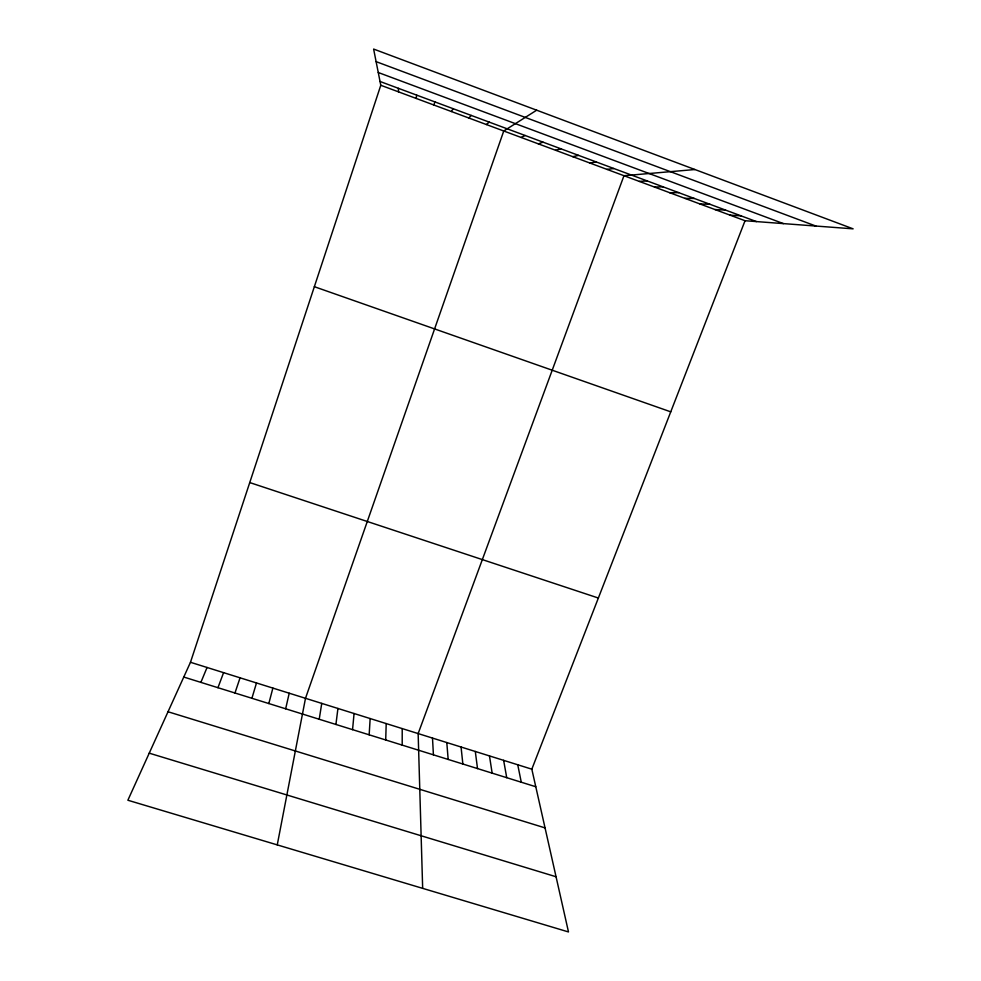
<?xml version="1.0" encoding="UTF-8"?>
<svg xmlns="http://www.w3.org/2000/svg" width="981" height="981" viewBox="0 0 981 981"><rect width="100%" height="100%" fill="white"/><g stroke="black" fill="none" stroke-linecap="round" stroke-linejoin="round"><path stroke-width="1.47" d="M402.198 745.119L402.21 728.589M385.705 739.968L386.207 723.573M369.163 734.818L370.156 718.558M352.559 729.643L354.067 713.518M335.919 724.456L337.93 708.466M416.202 98.443L416.68 95.12M319.217 719.257L321.743 703.389M277.255 844.886L305.496 698.3L503.756 131L536.681 110.191M285.667 708.797L289.211 693.211M268.819 703.549L272.877 688.086M251.909 698.288L256.495 682.96M745.045 220.725L531.825 769.178L568.49 931.95L127.873 800.238L190.473 662.285L380.787 85.273L373.614 49.05L853.127 228.843L745.045 220.725L380.787 85.273M234.962 693.003L240.063 677.81M433.835 105.004L434.902 101.914M217.954 687.693L223.582 672.659M200.884 682.384L207.052 667.472M451.395 111.527L453.075 108.67M468.906 118.039L471.174 115.415M486.355 124.538L489.225 122.122M521.095 137.45L525.129 135.488M538.385 143.876L542.996 142.147M555.614 150.289L560.801 148.769M572.781 156.678L578.545 155.378M589.9 163.042L596.24 161.951M606.969 169.382L613.861 168.524M694.916 169.529L623.977 175.709L418.151 733.58L422.664 888.357M639.256 181.387L647.227 180.933M654.499 187.064L662.972 186.795M669.704 192.717L678.668 192.632M684.861 198.346L694.315 198.456M699.968 203.962L709.913 204.269M715.039 209.566L725.474 210.057M730.06 215.158L740.986 215.832M149.235 753.163L556.043 876.744M168.021 711.752L545.044 827.89M183.778 677.049L535.773 786.737M190.473 662.285L531.825 769.178M249.75 482.566L598.361 598.03M314.349 286.697L670.746 411.836M378.261 72.508L783.414 223.607M380.039 81.484L756.449 221.583M376.103 61.631L815.861 226.047M517.747 764.763L521.267 782.213M503.633 760.349L506.736 777.688M489.482 755.922L492.143 773.138M475.295 751.471L477.526 768.589M461.058 747.019L462.86 764.015M446.796 742.556L448.17 759.441M432.498 738.068L433.418 754.843M398.384 88.315L398.519 91.871"/></g></svg>
